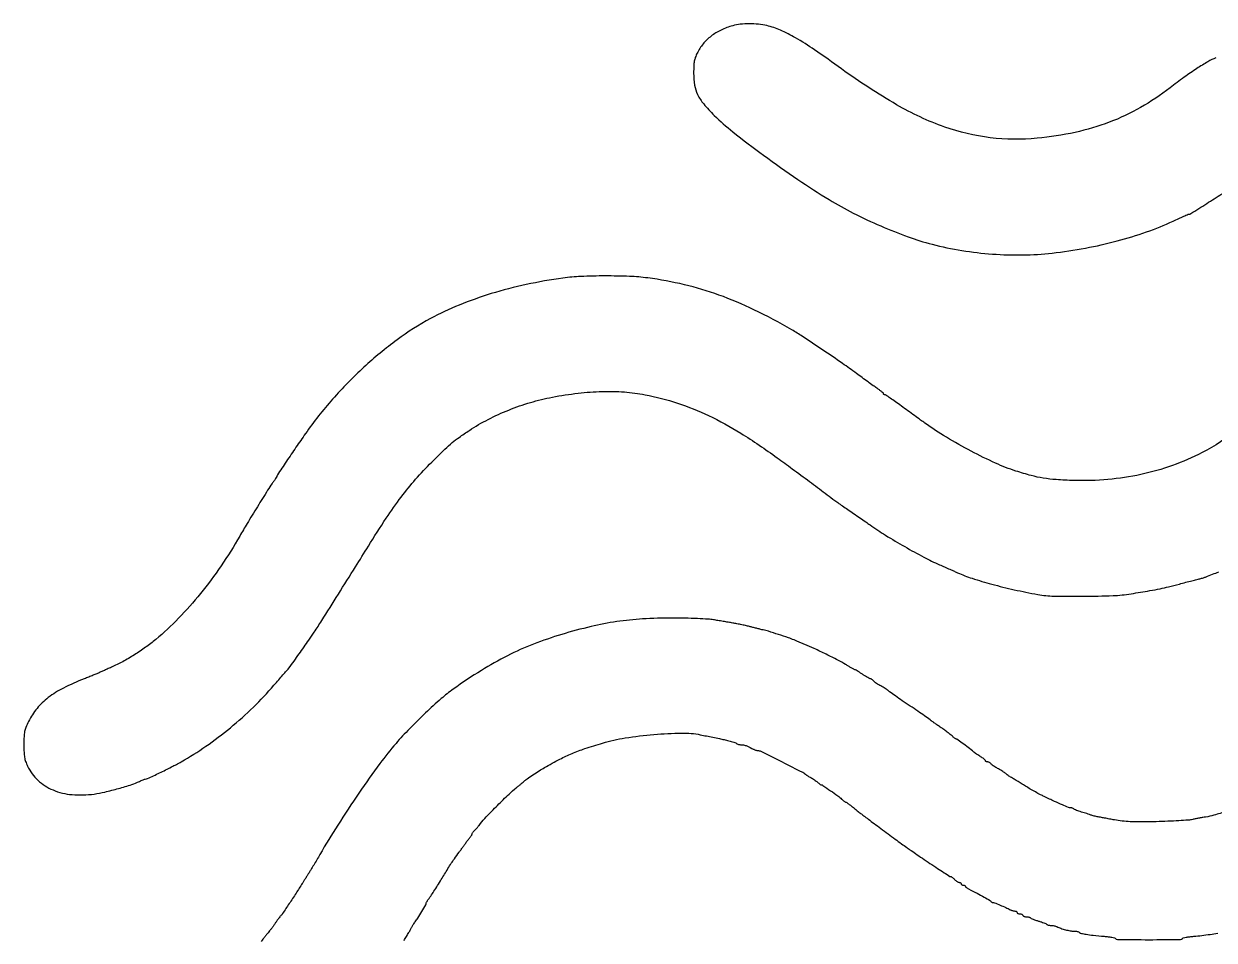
# Model space of a CAD drawing. Extents: x 128 to 1428, y 168 to 1459.
# Drawn here: x 135 to 965, y 820 to 1459 of the extents above; entities that cross this region are included whole.
import ezdxf

# ---------------------------------------------------------------- set-up
doc = ezdxf.new("R2010")
doc.units = 0

msp = doc.modelspace()

# ---------------------------------------------------------------- linework, layer by layer
for points in [[(966.654952, 1435.085112, 0.037946), (961.054433, 1432.374689, 0.013497), (953.485233, 1427.696592, 0.011936), (944.590913, 1421.553446, 0.007966), (934.692665, 1414.118202, -0.036041), (914.195453, 1400.44964, -0.038369), (892.3614, 1390.187168, -0.037047), (868.528911, 1383.11111, -0.02961), (842.051889, 1378.964395, -0.054414), (809.325657, 1379.375817, -0.054978), (777.577705, 1386.847513, -0.046605), (744.05192, 1402.390952, -0.024856), (705.713881, 1427.34323, 0.006275), (686.782613, 1440.69118, 0.019186), (673.499416, 1449.078545, 0.028054), (663.029304, 1454.380512, 0.045288), (653.558771, 1457.541437, 0.032776), (647.734175, 1458.517869, 0.025265), (641.298129, 1458.840245, 0.02571), (635.049553, 1458.515774, 0.041391), (629.812901, 1457.530239, 0.04416), (621.668105, 1454.492184, 0.053121), (614.70981, 1450.212339, 0.055828), (609.088108, 1444.770846, 0.058197), (604.899596, 1438.291708, 0.030238), (603.691993, 1435.412727, 0.041484), (602.987158, 1432.695335, 0.031817), (602.63217, 1429.398221, 0.010359), (602.519864, 1424.5, 0.041871), (603.203192, 1416.132656, 0.072063), (605.325752, 1409.484811, 0.06092), (609.528728, 1402.993818, 0.022376), (616.914873, 1394.921786, 0.029766), (629.838577, 1383.460873, 0.008368), (651.323188, 1367.154198, 0.008714), (675.170826, 1350.306117, 0.012354), (697, 1336.223845, 0.01962), (713.86908, 1326.810362, 0.015009), (732.98828, 1317.815546, 0.015244), (752.064935, 1310.212969, 0.024702), (768.744892, 1305.064985, 0.022435), (789.583796, 1300.729903, 0.02185), (810.911759, 1298.232834, 0.022126), (832.095052, 1297.626556, 0.024624), (852.5, 1298.952054, 0.017045), (875.678417, 1302.412269, 0.01883), (897.800952, 1307.357759, 0.019797), (918.365602, 1313.655624, 0.02472), (936.862595, 1321.176769, -0.001216), (940.860503, 1323.025761, -0.001946), (944.284629, 1324.583176, -0.000361), (947.31162, 1325.943145, -0.105776), (947.577366, 1326, 0.141264), (949.220977, 1326.473823, 0.001237), (960.328645, 1333.496984, 0.004775), (970.756277, 1340.267038, 0.012831)], [(981.73877, 1175.903807, -0.052997), (957.136645, 1159.748471, -0.033121), (936.373759, 1150.750609, -0.032155), (914.399889, 1144.469329, -0.031584), (891.417778, 1140.972579, -0.029505), (867.64569, 1140.286499, -0.009354), (855.27888, 1140.891061, -0.023726), (846.345817, 1141.922894, -0.025321), (837.892254, 1143.751881, -0.012052), (827.215819, 1146.912377, -0.028574), (813.090958, 1152.375305, -0.014693), (796.049986, 1160.724111, -0.014451), (778.758786, 1170.483428, -0.019374), (763.717544, 1180.369878, -0.001522), (760.783018, 1182.479384, -0.000517), (756.529648, 1185.563339, -0.000514), (751.837775, 1188.980018, -0.000592), (747.368155, 1192.25, 0.003796), (743.253131, 1195.220264, 0.005827), (739.640703, 1197.723438, 0.002255), (736.516351, 1199.814478, 0.147377), (735.900611, 1200, -0.083706), (735.556669, 1200.057986, -0.09296), (735.264554, 1200.22502, -0.100536), (735.069212, 1200.473838, -0.116822), (735, 1200.766025, 0.21135), (734.808617, 1201.198565, 0.010415), (733.604687, 1202.247756, 0.015353), (732.070081, 1203.451845, 0.010347), (730.25, 1204.73452, -0.005937), (727.795644, 1206.431993, -0.001789), (724.104688, 1209.069957, -0.001793), (719.98551, 1212.058783, -0.001947), (716, 1214.996368, 0.008347), (706.374025, 1221.90297, 0.002924), (692.319715, 1231.514533, 0.002549), (678.452806, 1240.776805, 0.014931), (671, 1245.386533, 0.018337), (644.585401, 1259.387631, 0.026266), (620.15837, 1269.663661, 0.02796), (596.03407, 1276.856947, 0.025691), (570.568103, 1281.556964, 0.023023), (557.818978, 1282.644525, 0.010047), (540.836031, 1282.966699, 0.010021), (523.91648, 1282.608516, 0.024032), (511.424069, 1281.490438, 0.018863), (485.752841, 1276.950497, 0.021043), (461.429873, 1270.614203, 0.022171), (438.996479, 1262.646937, 0.027648), (419, 1253.211623, 0.034959), (395.720973, 1238.420045, 0.027018), (372.529729, 1219.281107, 0.026245), (350.790615, 1197.055655, 0.02748), (331.853025, 1173, 0.002753), (325.222077, 1163.440673, 0.002645), (318.607057, 1153.680986, 0.000394), (312.239229, 1144.161918, 0.148272), (312, 1143.372927, -0.139422), (311.887449, 1142.977137, -0.004656), (311.007631, 1141.584434, -0.008511), (309.91618, 1139.953473, -0.00579), (308.621723, 1138.133977, 0.017557), (305.488501, 1133.502955, 0.001716), (298.357322, 1122.03415, 0.002373), (291.150814, 1110.230046, 0.005887), (286.017039, 1101.5, -0.019661), (273.001018, 1080.699217, -0.020933), (258.644832, 1061.429935, -0.021776), (243.344792, 1044.185273, -0.02634), (227.5, 1029.457796, -0.018277), (220.392924, 1023.945935, -0.01569), (212.537816, 1018.666864, -0.015765), (204.413903, 1013.919806, -0.019079), (196.5, 1010.007367, 0.000117), (193.67335, 1008.740924, 0.000134), (190.96875, 1007.527531, 0.000121), (188.673253, 1006.49627, 0.000757), (187.5, 1005.966702, -0.009388), (186.29025, 1005.445604, -0.001304), (183.759003, 1004.418867, -0.001493), (180.754754, 1003.219798, -0.001266), (177.5732, 1001.970268, 0.023549), (163.080864, 995.519383, 0.047087), (152.464234, 988.863524, 0.057077), (144.657319, 981.321847, 0.057823), (138.796871, 972.241422, 0.016486), (136.927259, 968.10652, 0.047817), (136.01228, 965.107404, 0.040691), (135.608157, 961.73362, 0.00947), (135.5, 956.023498, 0.009456), (135.601756, 950.643719, 0.033549), (135.962878, 947.213732, 0.043232), (136.724335, 944.332563, 0.024553), (138.109366, 941, 0.09525), (145.307802, 931.187274, 0.088263), (155.812156, 924.426294, 0.07835), (169.129494, 921.175257, 0.055876), (184.5, 921.614644, 0.022642), (191.904812, 923.004138, 0.010099), (201.517861, 925.468621, 0.009396), (210.711165, 928.211541, 0.038518), (216.098601, 930.399302, -0.009462), (217.387782, 931.012244, -0.011823), (218.607661, 931.529795, -0.010119), (219.643017, 931.916396, -0.084483), (220.134284, 932, 0.111273), (221.775043, 932.369722, 0.001914), (230.107299, 936.36486, 0.005494), (238.409118, 940.497789, 0.009464), (245.2151, 944.144029, 0.024037), (262.439864, 954.914841, 0.020662), (279.474453, 967.81642, 0.02049), (295.54116, 982.209143, 0.022467), (309.866287, 997.451052, -0.000735), (313.214131, 1001.33859, -0.001128), (316.126427, 1004.694997, -0.000365), (318.657081, 1007.594028, -0.032385), (319.061218, 1008, 0.056382), (320.251112, 1009.315689, 0.000582), (327.508143, 1019.450298, 0.001966), (334.19679, 1028.892423, 0.008778), (338, 1034.513544, 0.003621), (343.155102, 1042.555407, 0.000402), (354.776741, 1061.010127, 0.000535), (366.745813, 1080.095803, 0.001228), (375.708405, 1094.5, -0.007507), (388.200004, 1114.024927, -0.015616), (398.632161, 1128.780789, -0.018534), (408.689661, 1141.124519, -0.01716), (419.886136, 1153.02153, -0.002949), (429.116935, 1162.071531, -0.016814), (434.20851, 1166.683238, -0.022329), (438.971121, 1170.362062, -0.007788), (446.13502, 1175.236707, -0.026649), (459.246405, 1182.894624, -0.023591), (473.633984, 1189.461112, -0.02335), (488.73931, 1194.707721, -0.024646), (504, 1198.415181, -0.017839), (521.961973, 1201.191773, -0.022816), (538.657605, 1202.397102, -0.02466), (554.196601, 1202.041755, -0.029673), (568.680362, 1200.126066, -0.031578), (591.329909, 1194.246926, -0.032018), (612.950941, 1185.583248, -0.028388), (635.424775, 1173.250558, -0.016903), (660.753194, 1156.201698, -0.002193), (671.325612, 1148.482821, -0.001485), (683.309573, 1139.597499, -0.001198), (694.302873, 1131.354907, -0.008717), (699.5, 1127.29475, 0.018389), (700.223275, 1126.7519, 0.000698), (702.996875, 1124.831159, 0.001255), (706.287716, 1122.571186, 0.000883), (710, 1120.045075, -0.001138), (714.076625, 1117.268002, -0.000901), (718.471875, 1114.247568, -0.00091), (722.540022, 1111.430176, -0.002271), (725.5, 1109.352257, 0.015019), (736.385556, 1102.117635, 0.009013), (749.710808, 1094.156971, 0.00903), (763.073454, 1086.814729, 0.017739), (774, 1081.551509, -0.000405), (777.553928, 1079.988963, -0.000373), (781.203316, 1078.377666, -0.000372), (784.453469, 1076.936848, -0.001239), (786.585757, 1075.983354, 0.027182), (796.723176, 1072.067443, 0.012261), (810.387683, 1067.993453, 0.011394), (826.046366, 1064.120926, 0.010111), (842.5, 1060.795296, 0.039502), (853.567972, 1059.682008, 0.007187), (874.202701, 1059.53937, 0.007683), (894.942389, 1060.012857, 0.031208), (907.5, 1061.280275, 0.001391), (920.706541, 1063.48975, 0.007669), (927.799707, 1064.808988, 0.011086), (933.654699, 1066.126857, 0.005147), (941.197087, 1068.083791, -0.001296), (945.708156, 1069.291389, -0.001605), (949.914144, 1070.391209, -0.001312), (953.451891, 1071.294274, -0.012012), (955, 1071.6458, 0.012981), (956.102951, 1071.898495, 0.00865), (957.353125, 1072.242449, 0.008711), (958.55509, 1072.618482, 0.016837), (959.5, 1072.968008, -0.003363), (964.410291, 1074.9363, -0.005295), (968.655116, 1076.553103, -0.002918)], [(974.105597, 909.500841, -0.009252), (965.237921, 906.798433, -0.033946), (959.5, 905.578811, 0.00774), (957.612114, 905.279854, 0.003747), (955.20625, 904.842001, 0.003715), (952.706249, 904.348364, 0.005335), (950.5, 903.87109, -0.035933), (947.449085, 903.40412, -0.00479), (940.946875, 902.945178, -0.005523), (933.215466, 902.559519, -0.004615), (925, 902.316561, -0.003915), (914.313275, 902.182924, -0.011536), (906.96514, 902.318117, -0.016209), (901.244369, 902.741544, -0.020515), (896, 903.519782, 0.000751), (892.525772, 904.176577, 0.000795), (889.115625, 904.810341, 0.000757), (886.176412, 905.347145, 0.003642), (884.5, 905.638098, -0.013258), (883.205053, 905.888586, -0.009946), (881.79375, 906.230192, -0.010072), (880.477626, 906.605116, -0.022635), (879.5, 906.954159, 0.014555), (878.436226, 907.353449, 0.00417), (876.765625, 907.910093, 0.004193), (874.869529, 908.506829, 0.004444), (873, 909.059898, -0.010408), (871.207447, 909.61353, -0.012412), (869.542812, 910.212124, -0.011221), (868.17078, 910.780056, -0.075357), (867.55, 911.17388, 0.054822), (867.093571, 911.490331, 0.035139), (866.505893, 911.757327, 0.035103), (865.885476, 911.93978, 0.054012), (865.329635, 912, -0.095277), (863.853884, 912.283786, -0.005788), (859.676823, 914.00829, -0.007296), (854.197689, 916.440046, -0.00319), (847, 919.816953, -0.010826), (844.365553, 921.144271, -0.004675), (840.9125, 923.020427, -0.004624), (837.273853, 925.085977, -0.006109), (834, 927.03853, 0.000611), (830.949023, 928.903942, 0.000669), (827.983707, 930.706562, 0.000625), (825.442804, 932.242191, 0.003347), (824.050918, 933.068375, -0.013951), (822.972356, 933.73991, -0.00885), (821.752565, 934.578877, -0.008888), (820.583295, 935.445754, -0.016225), (819.665874, 936.200141, 0.027772), (818.696531, 936.960412, 0.012586), (817.350612, 937.850716, 0.012417), (815.88001, 938.721087, 0.016628), (814.502716, 939.431687, -0.02037), (813.17476, 940.129461, -0.018103), (811.853324, 940.959287, -0.018475), (810.718983, 941.793118, -0.051857), (810.015316, 942.481546, 0.047654), (809.43133, 943.062547, 0.041341), (808.720639, 943.553954, 0.043432), (807.996277, 943.891015, 0.0874), (807.377555, 944, -0.05499), (806.850585, 944.058132, -0.074609), (806.404657, 944.230415, -0.094115), (806.105499, 944.485115, -0.171096), (806, 944.784392, 0.188017), (805.844392, 945.183578, 0.025526), (805.192187, 945.824105, 0.026502), (804.3032, 946.53179, 0.019495), (803.25, 947.222351, -0.010211), (802.015964, 947.999117, -0.006031), (800.573437, 948.973933, -0.006033), (799.156033, 949.982423, -0.010288), (798, 950.863153, 0.005083), (793.907555, 954.048861, 0.005502), (789.857031, 957.066431, 0.00165), (786.080001, 959.797113, 0.156939), (785.449533, 960, -0.15255), (785.136923, 960.09765, -0.01201), (784.424334, 960.61672, -0.015456), (783.592871, 961.295276, -0.011195), (782.708187, 962.099474, 0.022896), (781.473844, 963.169868, 0.005908), (779.386155, 964.779397, 0.006), (776.959037, 966.560093, 0.006076), (774.5, 968.274419, -0.003074), (772.164909, 969.881584, -0.0044), (770.115625, 971.337652, -0.002442), (768.40356, 972.589719, -0.065913), (768, 972.979443, 0.073324), (767.553318, 973.398254, 0.000585), (763.534375, 976.181226, 0.002113), (758.902248, 979.35196, 0.001355), (753.5, 982.995077, -0.001988), (748.037936, 986.688603, -0.002827), (743.214666, 990.018304, -0.001586), (739.167458, 992.865321, -0.041207), (738.14567, 993.72348, 0.041309), (737.381688, 994.364853, 0.01185), (736.098608, 995.227861, 0.011839), (734.599444, 996.136166, 0.012327), (733.078773, 996.959813, -0.017124), (731.56169, 997.800434, -0.016094), (730.073267, 998.759553, -0.016301), (728.809679, 999.694867, -0.052115), (728.060658, 1000.426912, 0.032471), (727.491177, 1001.028916, 0.034686), (726.860322, 1001.537905, 0.037036), (726.260968, 1001.893526, 0.115882), (725.807731, 1002, -0.116425), (725.235944, 1002.13497, -0.010238), (723.910717, 1002.831795, -0.012973), (722.350316, 1003.747124, -0.009736), (720.680175, 1004.831644, 0.005489), (718.969787, 1005.963064, 0.00603), (717.287301, 1007.021132, 0.005655), (715.828941, 1007.891374, 0.030077), (715, 1008.30887, -0.022423), (714.135783, 1008.727682, -0.003489), (712.471875, 1009.643345, -0.00388), (710.52428, 1010.752829, -0.00337), (708.5, 1011.945201, 0.015073), (703.038443, 1014.992386, 0.005272), (695.012018, 1019.051632, 0.005391), (686.674761, 1023.047144, 0.010853), (680, 1025.983276, -0.000221), (677.747654, 1026.917415, -0.000231), (675.528125, 1027.840299, -0.000222), (673.610648, 1028.639627, -0.001019), (672.5, 1029.105856, 0.018065), (668.615323, 1030.582949, 0.003715), (661.654746, 1032.888042, 0.003517), (654.67274, 1035.088696, 0.021273), (651, 1036.049061, -0.005408), (649.276933, 1036.441677, -0.00213), (646.9125, 1037.018062, -0.002107), (644.362117, 1037.662722, -0.002632), (642, 1038.283674, 0.008865), (639.411197, 1038.929827, 0.004499), (636.132812, 1039.655613, 0.004467), (632.735246, 1040.344123, 0.006654), (629.75, 1040.880253, -0.000431), (626.685996, 1041.391247, -0.000256), (623.037393, 1042.004887, -0.000256), (619.400917, 1042.62032, -0.000443), (616.377296, 1043.136384, 0.027621), (612.526064, 1043.58009, 0.004784), (605.200118, 1043.946033, 0.005189), (596.584429, 1044.204271, 0.004624), (587.627296, 1044.296866, 0.014779), (566.914724, 1043.707076, 0.022141), (548.917519, 1041.859549, 0.021878), (530.996513, 1038.407028, 0.013969), (510.5, 1032.910476, 0.020776), (490.852019, 1026.147865, 0.023529), (472.651874, 1018.018378, 0.022277), (454.481079, 1007.814349, 0.015509), (434.892718, 994.777054, 0.025369), (426.512659, 988.15181, 0.009759), (415.545443, 978.153371, 0.009804), (404.353977, 967.11861, 0.014413), (395, 956.956544, 0.020737), (383.722902, 942.830675, 0.007913), (369.164765, 922.283648, 0.007936), (354.359429, 899.917359, 0.011203), (341.940853, 879.5, -0.001494), (339.775613, 875.779297, -0.001459), (337.571171, 872.042187, -0.001437), (335.616518, 868.771967, -0.005485), (334.36965, 866.75, 0.000067), (333.291229, 865.042883, 0.000039), (332.001301, 863, 0.000039), (330.711813, 860.957106, 0.000067), (329.634781, 859.25, -0.003477), (325.295928, 852.475714, -0.00267), (320.466144, 845.135217, -0.001191), (315.84401, 838.227074, -0.040611), (314.61647, 836.687899, 0.024271), (314.020205, 835.988376, 0.004794), (313.025608, 834.673945, 0.00507), (311.896192, 833.118499, 0.004692), (310.76858, 831.5, -0.006107), (309.557028, 829.771474, -0.004483), (308.173119, 827.883423, -0.00453), (306.830853, 826.119757, -0.010036), (305.76858, 824.80527, 0.004253), (304.720629, 823.538749, 0.002204), (303.43202, 821.939776, 0.002191), (302.122299, 820.285045, 0.003329), (301, 818.834486, -0.030332)], [(400.583611, 819.543425, 0.003782), (402.308132, 822.322514, 0.003819), (403.909248, 824.992481, 0.008227), (405.092431, 827.077821, -0.003889), (406.072334, 828.840337, -0.00462), (407.025669, 830.488393, -0.004028), (407.853374, 831.863819, -0.029462), (408.292825, 832.494331, 0.025395), (410.129173, 835.083941, 0.006135), (412.893105, 839.554091, 0.002356), (415.732056, 844.32483, 0.13381), (416, 845.308117, -0.116946), (416.116083, 845.797638, -0.016793), (416.612161, 846.707317, -0.018303), (417.286011, 847.759921, -0.014716), (418.083951, 848.841839, 0.019986), (419.251798, 850.460746, 0.003025), (421.436711, 853.80354, 0.003387), (423.966833, 857.785055, 0.002924), (426.571202, 862, -0.001035), (431.192666, 869.543012, -0.006881), (433.5564, 873.267358, -0.009524), (435.707571, 876.42299, -0.003104), (439, 881, 0.001427), (440.449999, 883.001544, 0.001359), (441.9125, 885.044211, 0.001347), (443.195167, 886.856346, 0.004831), (444, 888.02373, -0.009631), (444.665766, 888.969837, -0.007432), (445.426562, 889.976193, -0.007523), (446.165617, 890.895304, -0.017801), (446.75, 891.551101, 0.029327), (447.228387, 892.113514, 0.030167), (447.632812, 892.722942, 0.031643), (447.9161, 893.291421, 0.100093), (448, 893.706331, -0.126715), (448.110727, 894.136227, -0.028997), (448.514063, 894.776493, -0.028189), (449.080121, 895.481535, -0.024215), (449.75, 896.156962, 0.021447), (450.592822, 896.997409, 0.007724), (451.720312, 898.261168, 0.007645), (452.914558, 899.685564, 0.009), (454, 901.071381, -0.029175), (457.874807, 905.627365, -0.00513), (465.731101, 913.674963, -0.005484), (473.789474, 921.586427, -0.023358), (478.867456, 926.026926, 0.001874), (480.622623, 927.433436, 0.002164), (482.284656, 928.787502, 0.001935), (483.683151, 929.946068, 0.01268), (484.367456, 930.547548, -0.033433), (486.342236, 932.143134, -0.005355), (490.432143, 934.95344, -0.006387), (494.835265, 937.829131, -0.011715), (498.504995, 940.04062, -0.009408), (509.226056, 945.899065, -0.020212), (517.742317, 949.917449, -0.019582), (526.721826, 953.310655, -0.008302), (539, 957.183325, -0.033554), (554.791039, 960.745186, -0.017609), (574.789454, 963.147522, -0.017116), (594.144639, 964.118241, -0.052828), (607.17371, 962.946723, -0.000417), (615.807139, 961.231983, -0.002276), (620.47103, 960.27952, -0.004026), (623.781617, 959.559849, -0.004332), (627, 958.803674, -0.011905), (628.792541, 958.32059, -0.014184), (630.457187, 957.777397, -0.012996), (631.826305, 957.246721, -0.084107), (632.45, 956.852575, 0.086654), (632.974796, 956.52463, 0.032542), (633.800548, 956.250444, 0.031048), (634.758136, 956.06285, 0.032856), (635.713569, 956, -0.035077), (636.743996, 955.927623, -0.022065), (637.931041, 955.70625, -0.022126), (639.085345, 955.383377, -0.037365), (640.013569, 955, -0.004975), (640.917851, 954.54477), (642, 954), (643.082149, 953.45523, 0.004975), (643.986431, 953, 0.021679), (644.839663, 952.615869, 0.01903), (645.760522, 952.288449, 0.019456), (646.614848, 952.056915, 0.052917), (647.236431, 951.981955, -0.112419), (649.346965, 951.469547, -0.000995), (664.131931, 944.069346, -0.00135), (678.612381, 936.736415, -0.079047), (681, 934.998406, 0.056672), (681.337389, 934.729033, 0.00674), (682.155979, 934.230451, 0.007977), (683.149976, 933.664447, 0.006469), (684.233121, 933.08846, -0.019364), (685.423555, 932.415484, -0.012675), (686.743563, 931.553295, -0.012755), (687.988816, 930.646398, -0.023769), (688.941307, 929.840054, 0.01394), (689.741282, 929.135378, 0.018308), (690.511473, 928.540516, 0.015975), (691.176118, 928.096368, 0.140195), (691.513056, 928, -0.150843), (692.632221, 927.654502, -0.00254), (698.012841, 923.942231, -0.006495), (703.021996, 920.35094, -0.031302), (705.708187, 918.099474, 0.01277), (706.598383, 917.295371, 0.017173), (707.446688, 916.61672, 0.014321), (708.176361, 916.104822, 0.146822), (708.525633, 916, -0.154068), (708.925941, 915.873651, -0.003859), (710.500411, 914.751562, -0.007938), (712.333716, 913.378656, -0.005285), (714.392725, 911.75, 0.001994), (716.620183, 909.964148, 0.00174), (718.965206, 908.112643, 0.00175), (721.09716, 906.453389, 0.00519), (722.575279, 905.335592, -0.00017), (724.371214, 904.005583, -0.00002), (728.339244, 901.064649, -0.000024), (733.055241, 897.568701, -0.00002), (738.090233, 893.835592, 0.000591), (743.023859, 890.186358, 0.000834), (747.427405, 886.94858, 0.000475), (751.152632, 884.224549, 0.011829), (752.196449, 883.5, -0.002945), (753.261065, 882.788704, -0.000109), (757.267215, 880.076563, -0.000198), (762.002552, 876.866529, -0.000139), (767.329805, 873.25, 0.00278), (772.612263, 869.704496, 0.004342), (777.203056, 866.717187, 0.001333), (781.204563, 864.177521, 0.141652), (781.818602, 864, -0.134235), (782.267517, 863.877268, -0.026784), (782.965725, 863.4125, -0.026568), (783.743129, 862.765658, -0.022035), (784.5, 862, 0.033439), (785.29186, 861.234645, 0.034148), (786.173392, 860.5875, 0.036283), (787.01364, 860.136671, 0.105367), (787.654988, 860, -0.072708), (788.168952, 859.924865, -0.087472), (788.604903, 859.70625, -0.100499), (788.896341, 859.381344, -0.133491), (789, 859, 0.148195), (789.115568, 858.618646, 0.098894), (789.440625, 858.29375, 0.082425), (789.926543, 858.074694, 0.064853), (790.5, 858, -0.047993), (791.074628, 857.944717, -0.06754), (791.561667, 857.779688, -0.087188), (791.891432, 857.536456, -0.189974), (792.007802, 857.25, 0.184654), (792.149588, 856.890424, 0.03453), (792.671958, 856.392967, 0.032845), (793.398681, 855.867235, 0.024847), (794.257802, 855.385632, -0.004379), (800.107404, 852.414226, -0.006871), (805.076918, 849.747563, -0.002928), (809.236768, 847.409239, -0.159999), (809.833333, 846.75, 0.091399), (810.029783, 846.463169, 0.062931), (810.341222, 846.220313, 0.061068), (810.714716, 846.055928, 0.073288), (811.094232, 846, -0.095846), (812.212642, 845.783622, -0.003537), (816.214544, 844.141933, -0.007191), (820.211096, 842.401352, -0.015331), (823.236431, 840.918286, 0.030387), (824.012017, 840.56662, 0.022396), (824.907397, 840.269747, 0.022785), (825.782436, 840.065038, 0.046094), (826.486431, 840, -0.064244), (827.065097, 839.925341, -0.081991), (827.555389, 839.70625, -0.098698), (827.883405, 839.381359, -0.149454), (828, 839, 0.191087), (828.151477, 838.618118, 0.088204), (828.5875, 838.29375, 0.068025), (829.234582, 838.073693, 0.048028), (830, 838, -0.048028), (830.765418, 837.926307, -0.068025), (831.4125, 837.70625, -0.088204), (831.848523, 837.381882, -0.191087), (832, 837, 0.222681), (832.179376, 836.617207, 0.076538), (832.717039, 836.29375, 0.058208), (833.50628, 836.07317, 0.039081), (834.440983, 836, -0.03036), (835.411757, 835.941, -0.036313), (836.310523, 835.76442, -0.039319), (837.025199, 835.507432, -0.149457), (837.377613, 835.198027, 0.150159), (837.812791, 834.817013, 0.012093), (839.233643, 834.221543, 0.015462), (841.000128, 833.593187, 0.011243), (843, 833, -0.011243), (844.999872, 832.406813, -0.015462), (846.766357, 831.778457, -0.012093), (848.187209, 831.182987, -0.150159), (848.622387, 830.801973, 0.149925), (848.975487, 830.492538, 0.039153), (849.693462, 830.23558, 0.036185), (850.596615, 830.058994, 0.030196), (851.572586, 830, -0.02998), (852.639399, 829.935977, -0.021617), (853.81619, 829.742309, -0.021946), (854.922917, 829.459452, -0.04345), (855.763569, 829.122756, 0.03227), (858.485841, 827.961253, 0.020316), (861.791919, 826.945305, 0.020393), (865.058631, 826.226009, 0.044016), (867.620998, 826, -0.027294), (868.831109, 825.933893, -0.028869), (870.003981, 825.736338, -0.030114), (870.986535, 825.448682, -0.10337), (871.55, 825.102426, 0.135158), (872.867482, 824.4025, 0.015769), (876.174046, 823.773032, 0.013108), (881.111011, 823.125738, 0.003779), (888.773178, 822.383304, -0.01042), (891.598808, 822.071582, -0.015269), (894.067263, 821.670058, -0.010585), (896.070142, 821.236968, -0.198315), (896.582195, 820.867005, 0.259075), (898.03724, 820.052694, 0.000804), (920, 820.01737, 0.000804), (941.96276, 820.052694, 0.259075), (943.417805, 820.867005, -0.198775), (943.92995, 821.236345, -0.010611), (945.932737, 821.665597, -0.0153), (948.40119, 822.062215, -0.010438), (951.226822, 822.368118, 0.007695), (956.827401, 822.943375, 0.006631), (962.693439, 823.716297, 0.006627), (967.972886, 824.554876, 0.020527)]]:
    msp.add_lwpolyline(points, format="xyb")

doc.saveas('drawing.dxf')
